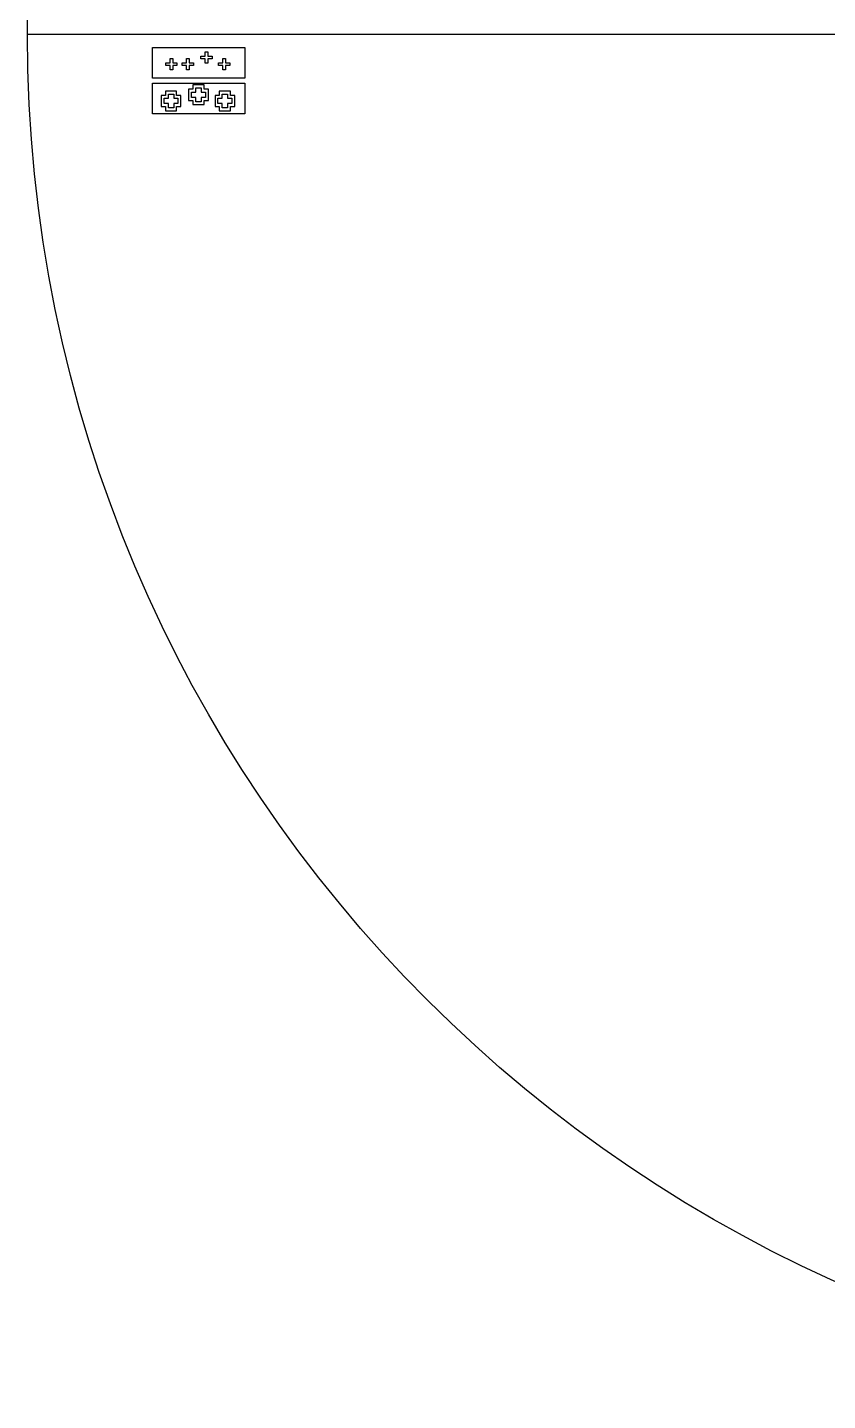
# Model space of a CAD drawing. Header units: millimetres. Extents: x -15719 to 274281, y 25504 to 323346.
# Drawn here: x 13112 to 42983, y 25504 to 76754 of the extents above; entities that cross this region are included whole.
import ezdxf

# ---------------------------------------------------------------- set-up
doc = ezdxf.new("R2010")
doc.units = ezdxf.units.MM
doc.layers.add('CLEAR', color=140, linetype='Continuous')
doc.layers.add('OPAQUE', color=10, linetype='Continuous')

msp = doc.modelspace()

# ---------------------------------------------------------------- linework, layer by layer
msp.add_line((13112, 76504), (115112, 76504))
at = {"layer": 'CLEAR'}
for points in [[(21222, 74863), (17782, 74863), (17782, 76004), (21222, 76004)], [(18434, 75333), (18274, 75333), (18274, 75433), (18434, 75433), (18434, 75593), (18534, 75593), (18534, 75433), (18694, 75433), (18694, 75333), (18534, 75333), (18534, 75173), (18434, 75173)], [(19045, 75333), (18885, 75333), (18885, 75433), (19045, 75433), (19045, 75593), (19145, 75593), (19145, 75433), (19305, 75433), (19305, 75333), (19145, 75333), (19145, 75173), (19045, 75173)], [(19746, 75584), (19586, 75584), (19586, 75684), (19746, 75684), (19746, 75844), (19846, 75844), (19846, 75684), (20006, 75684), (20006, 75584), (19846, 75584), (19846, 75424), (19746, 75424)], [(20408, 75333), (20248, 75333), (20248, 75433), (20408, 75433), (20408, 75593), (20508, 75593), (20508, 75433), (20668, 75433), (20668, 75333), (20508, 75333), (20508, 75173), (20408, 75173)], [(21222, 73532), (17782, 73532), (17782, 74673), (21222, 74673)], [(19397, 74142), (19237, 74142), (19237, 74342), (19397, 74342), (19397, 74502), (19597, 74502), (19597, 74342), (19757, 74342), (19757, 74142), (19597, 74142), (19597, 73982), (19397, 73982)], [(18372, 73910), (18212, 73910), (18212, 74110), (18372, 74110), (18372, 74270), (18572, 74270), (18572, 74110), (18732, 74110), (18732, 73910), (18572, 73910), (18572, 73750), (18372, 73750)], [(20385, 73910), (20225, 73910), (20225, 74110), (20385, 74110), (20385, 74270), (20584, 74270), (20584, 74110), (20744, 74110), (20744, 73910), (20584, 73910), (20584, 73750), (20385, 73750)]]:
    msp.add_lwpolyline(points, close=True, dxfattribs=at)
at = {"layer": 'OPAQUE'}
for points in [[(18682, 73640), (18682, 73800), (18842, 73800), (18842, 74220), (18682, 74220), (18682, 74380), (18262, 74380), (18262, 74220), (18102, 74220), (18102, 73800), (18262, 73800), (18262, 73640), (18682, 73640)], [(19707, 73872), (19707, 74032), (19867, 74032), (19867, 74452), (19707, 74452), (19707, 74612), (19287, 74612), (19287, 74452), (19127, 74452), (19127, 74032), (19287, 74032), (19287, 73872), (19707, 73872)], [(20694, 73640), (20694, 73800), (20854, 73800), (20854, 74220), (20694, 74220), (20694, 74380), (20275, 74380), (20275, 74220), (20115, 74220), (20115, 73800), (20275, 73800), (20275, 73640), (20694, 73640)]]:
    msp.add_lwpolyline(points, close=True, dxfattribs=at)
msp.add_circle((64112, 76504), 51000, dxfattribs=at)

doc.saveas('drawing.dxf')
